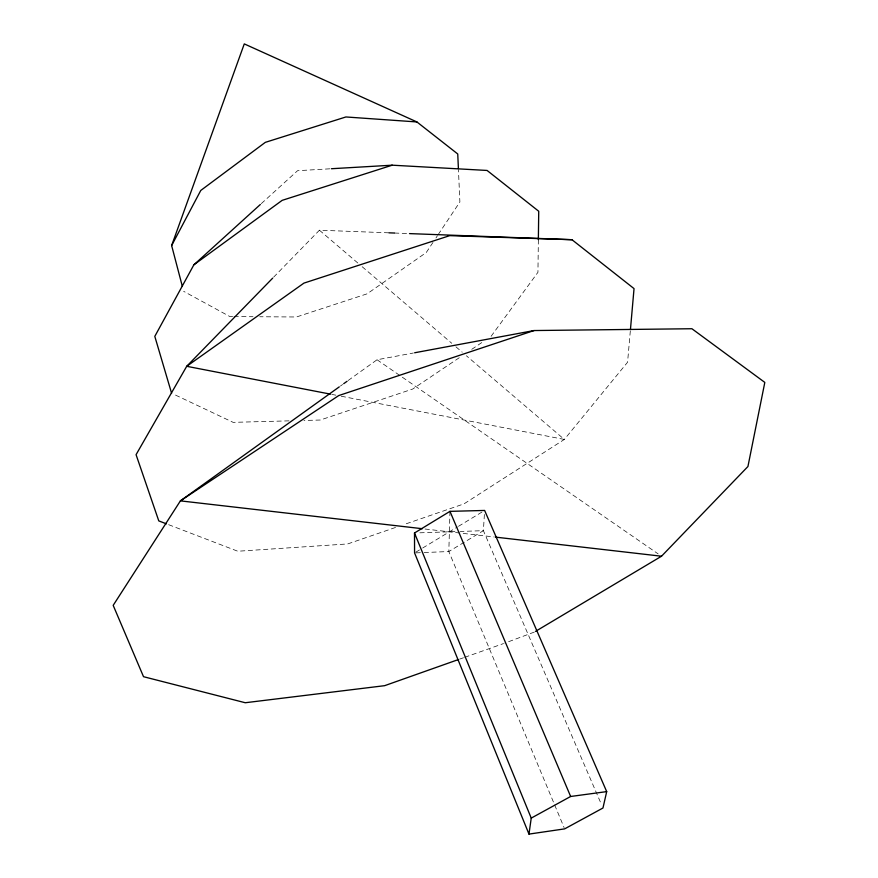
<?xml version="1.0" encoding="UTF-8"?>
<svg xmlns="http://www.w3.org/2000/svg" width="878" height="878" viewBox="0 0 878 878"><rect width="100%" height="100%" fill="white"/><g stroke="black" fill="none" stroke-linecap="round" stroke-linejoin="round"><path stroke-width="0.66" stroke-dasharray="4.39 3.29" d="M538.357 239.738L537.94 272.301L491.076 336.329M449.975 511.358L448.823 551.538L564.115 827.614M484.382 514.497L483.405 530.674L601.342 804.248M630.327 330.874L627.572 362.241L564.345 439.439L463.99 503.873L403.265 524.792M432.975 242.427L426.247 252.535L367.125 293.823L296.446 316.98L259.789 316.76M435.971 237.927L437.464 235.688M438.21 234.558L459.885 201.973L458.459 169.981M273.596 277.207L319.427 230.212L389.042 232.835M261.326 203.597L297.587 170.694L330.029 168.806M340.401 386.068L342.618 384.476M348.171 380.492L377.057 359.76L413.297 353.022M459.26 357.73L412.66 389.053L320.283 420.024L303.942 420.463M471.76 349.323L481.989 342.442M415.733 552.229L421.539 548.706M422.702 548.004L457.339 526.998M458.481 526.306L483.482 511.139M534.329 632.083L504.839 643.102M459.611 659.126L463.485 657.754M464.78 657.293L503.544 643.563M395.517 527.458L347.71 543.932L237.784 551.241L167.709 524.331M415.942 552.877L422.79 552.591M424.162 552.536L448.823 551.538L483.405 530.674L460.27 531.453M419.871 532.814L458.909 531.497M288.972 420.858L233.142 422.351L172.823 393.816M232.626 316.596L229.915 316.585L183.645 291.32M233.987 316.607L252.996 316.717M394.507 233.032L408.16 233.548M425.04 529.017L494.358 536.996M331.851 394.409L335.89 395.188M341.257 396.23L564.345 439.439L466.383 355.755M377.057 359.76L658.149 553.897M319.427 230.212L357.994 263.159M362.164 266.714L451.786 343.287M455.956 346.843L462.212 352.188"/><path stroke-width="1.32" d="M538.357 239.738L538.73 211.258L487.081 170.453L392.236 165.185L331.39 168.73M630.448 329.513L634.037 288.61L571.962 239.705L409.521 233.603M528.973 834.1L531.234 818.109L414.504 532.99L449.975 511.358L484.623 510.447L606.698 791.616L602.966 808.012L564.642 828.876L528.973 834.1L414.57 552.931L414.504 532.99M182.273 286.096L171.638 245.555L244.282 43.9L416.907 121.943L457.745 153.979L458.404 168.642M171.638 245.555L200.777 190.449L265.321 142.357L345.91 116.961L416.907 121.943M260.327 204.508L193.862 264.827L154.802 336.373L171.594 393.234M535.503 631.381L661.518 556.224L747.935 466.514L764.815 382.413L691.908 328.734L534.065 330.545L414.635 352.769M272.641 278.183L186.707 366.302L136.068 454.672L158.786 520.906L166.436 523.837M193.862 264.827L282.167 200.349L392.236 165.185M339.281 386.869L180.407 500.866L113.185 605.359L143.52 676.697L245.269 702.74L384.652 685.674L458.316 659.587M343.726 383.675L347.062 381.293M531.234 818.109L570.645 796.478L606.698 791.616M534.065 330.545L338.721 395.572L180.407 500.866L422.329 528.71M571.962 239.705L449.734 235.644L303.953 283.1L186.707 366.302L330.512 394.145M389.042 232.835L394.507 233.032M495.719 537.149L661.518 556.224M449.975 511.358L570.645 796.478"/></g></svg>
